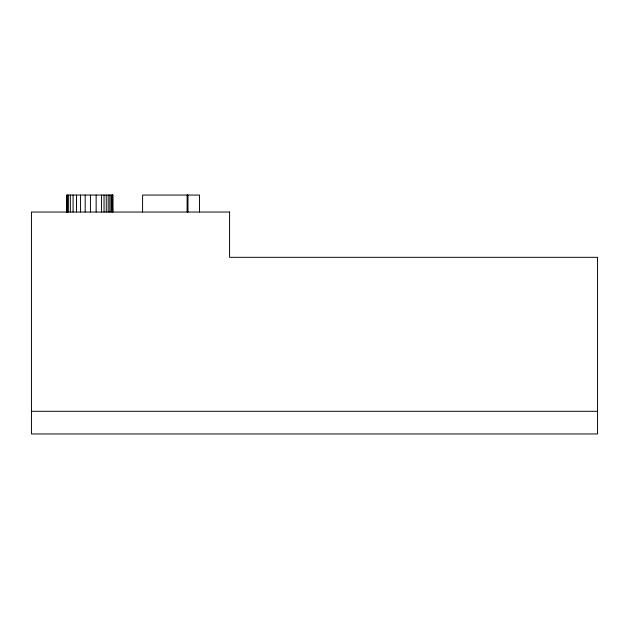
<?xml version="1.0" encoding="UTF-8"?>
<svg xmlns="http://www.w3.org/2000/svg" width="629" height="629" viewBox="0 0 629 629"><rect width="100%" height="100%" fill="white"/><g stroke="black" fill="none" stroke-linecap="round" stroke-linejoin="round"><path stroke-width="0.94" d="M112.882 195.053L66.8 195.053L66.8 212.036M31.45 411.303L597.55 411.303M199.479 212.036L199.479 195.053L142.586 195.053L142.586 212.036M187.843 195.053L187.843 212.036M187.678 195.053L187.678 212.036M187.112 195.053L187.112 212.036M112.85 195.053L112.882 212.036M112.677 195.053L112.693 212.036M112.52 195.053L112.544 212.036M112.355 195.053L112.308 212.036M112.119 195.053L112.119 212.036M111.168 195.053L111.168 212.036M109.839 195.053L109.839 212.036M108.188 195.053L108.188 212.036M106.254 195.053L106.254 212.036M104.037 195.053L104.037 212.036M101.552 195.053L101.552 212.036M96.143 195.053L96.143 212.036M90.434 195.053L90.434 212.036M85.19 195.053L85.19 212.036M80.551 195.053L80.551 212.036M76.51 195.053L76.51 212.036M73.074 195.053L73.074 212.036M70.33 195.053L70.33 212.036M68.372 195.053L68.372 212.036M67.193 195.053L67.193 212.036M66.989 195.053L66.989 212.036M229.585 212.036L31.45 212.036L31.45 433.947L597.55 433.947L597.55 257.324L229.585 257.324L229.585 212.036"/></g></svg>
